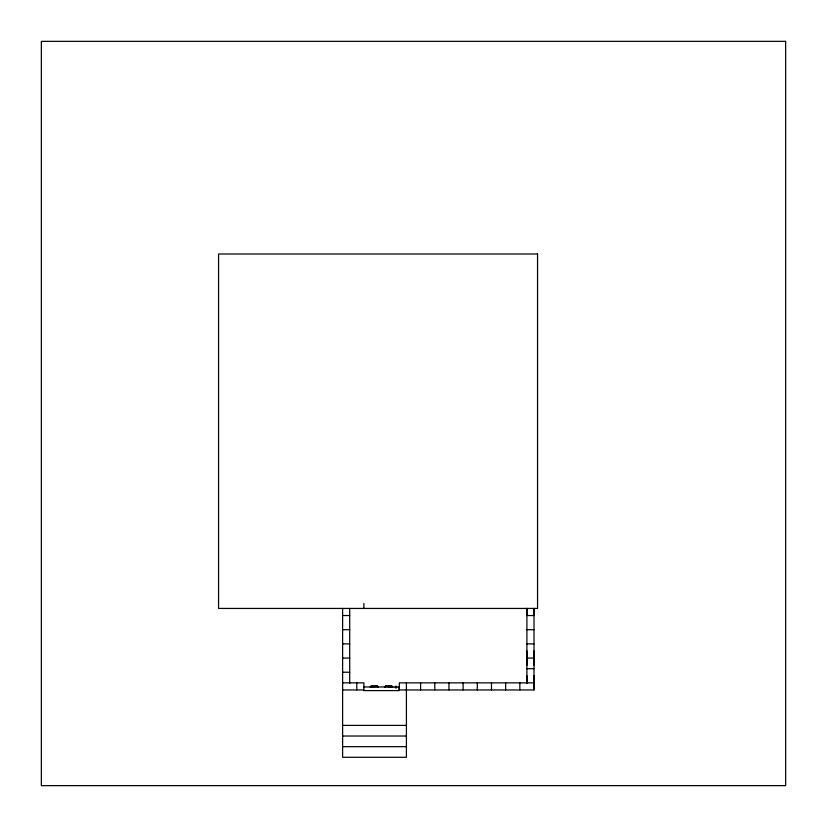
<?xml version="1.0" encoding="UTF-8"?>
<svg xmlns="http://www.w3.org/2000/svg" width="827" height="827" viewBox="0 0 827 827"><rect width="100%" height="100%" fill="white"/><g stroke="black" fill="none" stroke-linecap="round" stroke-linejoin="round"><path stroke-width="1.24" d="M526.913 675.773L526.913 683.505L526.913 608.434L526.913 615.526L534.004 615.526L534.004 608.434L534.004 689.956L399.327 689.956L399.327 682.864L534.004 682.864M526.913 665.146L526.913 650.963M534.004 689.956L534.004 675.773M534.004 665.146L534.004 650.963M342.616 615.526L349.707 615.526M342.616 629.698L349.707 629.698M526.913 629.698L534.004 629.698M342.616 643.882L349.707 643.882M526.913 643.882L534.004 643.882M342.616 658.054L349.707 658.054M526.913 658.054L534.004 658.054M526.913 668.692L534.004 668.692M342.616 672.237L349.707 672.237M342.616 682.864L363.88 682.864L363.88 690.597L399.079 690.597L399.079 686.968L363.88 686.968M396.009 685.934L396.009 687.744M395.471 687.485L396.474 687.485M395.203 687.64L396.753 687.64M342.616 689.956L363.88 689.956M342.616 725.393L406.408 725.393M342.616 736.03L406.408 736.03M342.616 746.667L406.408 746.667M519.832 682.864L519.832 689.956M505.648 682.864L505.648 689.956M491.476 682.864L491.476 689.956M477.293 682.864L477.293 689.956M463.12 682.864L463.12 689.956M448.947 682.864L448.947 689.956M434.764 682.864L434.764 689.956M420.592 682.864L420.592 689.956M406.408 682.864L406.408 757.294L342.616 757.294L342.616 608.434M392.866 686.968L384.586 686.451L384.586 686.968M391.833 686.968L391.833 685.676L385.62 685.676L385.62 686.968M378.373 686.968L378.373 686.451L370.093 686.968M377.339 686.968L377.339 685.676L371.127 685.676L371.127 686.968M363.88 603.472L363.88 608.434M356.788 682.864L356.788 689.956M349.707 608.434L349.707 683.505M785.65 41.35L41.35 41.35L41.35 785.65L785.65 785.65L785.65 41.35M537.55 254.003L218.566 254.003L218.566 608.434L537.55 608.434L537.55 254.003"/></g></svg>
